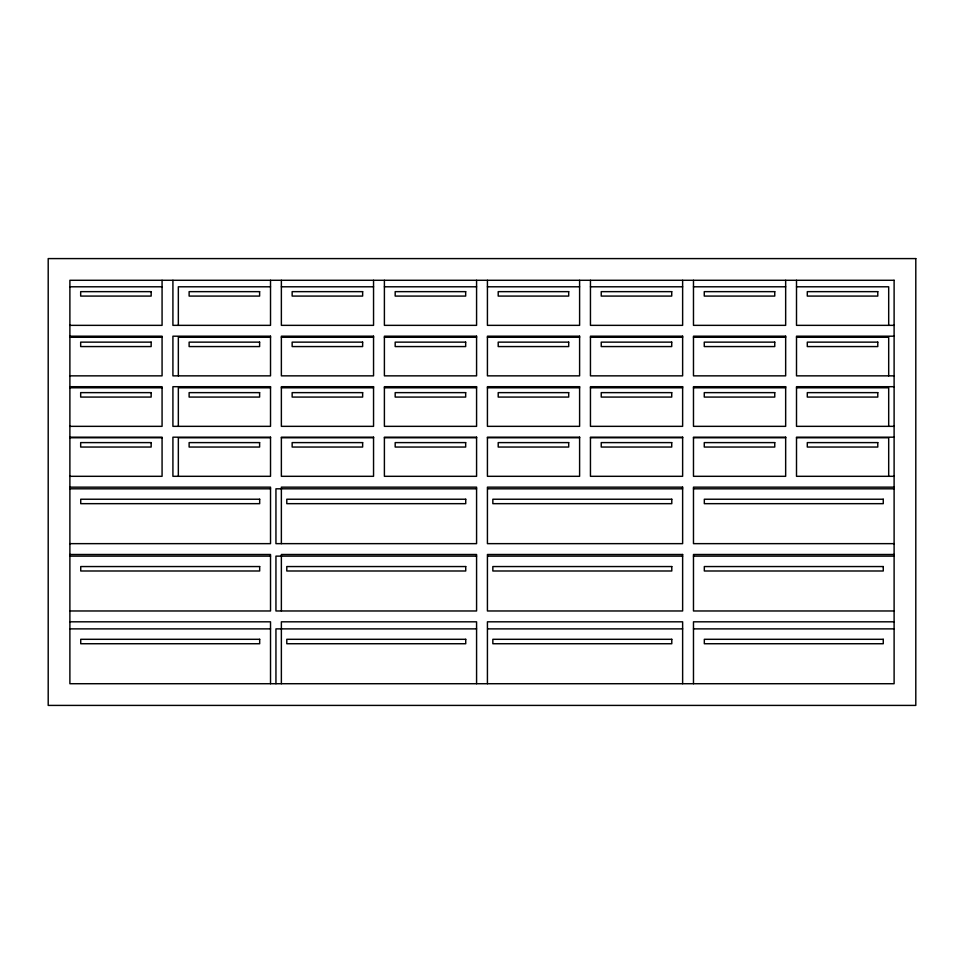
<?xml version="1.0" encoding="UTF-8"?>
<svg xmlns="http://www.w3.org/2000/svg" width="964" height="964" viewBox="0 0 964 964"><rect width="100%" height="100%" fill="white"/><g stroke="black" fill="none" stroke-linecap="round" stroke-linejoin="round"><path stroke-width="1.45" d="M69.89 286.79L162.073 286.79M270.523 286.79L178.34 286.79L178.34 325.35M281.368 286.79L373.55 286.79M384.395 286.79L476.578 286.79M487.423 286.79L579.605 286.79M590.45 286.79L682.633 286.79M693.478 286.79L785.66 286.79M796.505 286.79L888.688 286.79L888.688 325.35M69.89 325.35L162.073 325.35L162.073 280.283M894.11 325.35L796.505 325.35L796.505 280.283M69.89 336.195L162.073 336.195L162.073 375.852L69.89 375.852M894.11 336.195L796.505 336.195L796.505 375.852L894.11 375.852M69.89 337.279L162.073 337.279M270.523 337.279L178.34 337.279L178.34 375.852M281.368 337.279L373.55 337.279M384.395 337.279L476.578 337.279M487.423 337.279L579.605 337.279M590.45 337.279L682.633 337.279M693.478 337.279L785.66 337.279M796.505 337.279L888.688 337.279L888.688 375.852M69.89 386.697L162.073 386.697L162.073 426.341L69.89 426.341M894.11 386.697L796.505 386.697L796.505 426.341L894.11 426.341M69.89 387.781L162.073 387.781M270.523 387.781L178.34 387.781L178.34 426.341M281.368 387.781L373.55 387.781M384.395 387.781L476.578 387.781M487.423 387.781L579.605 387.781M590.45 387.781L682.633 387.781M693.478 387.781L785.66 387.781M796.505 387.781L888.688 387.781L888.688 426.341M69.89 437.186L162.073 437.186L162.073 476.312L69.89 476.312M894.11 437.186L796.505 437.186L796.505 476.312L894.11 476.312M69.89 437.752L162.073 437.752M270.523 437.752L178.34 437.752L178.34 476.312M281.368 437.752L373.55 437.752M384.395 437.752L476.578 437.752M487.423 437.752L579.605 437.752M590.45 437.752L682.633 437.752M693.478 437.752L785.66 437.752M796.505 437.752L888.688 437.752L888.688 476.312M69.89 487.157L270.523 487.157L270.523 543.648L69.89 543.648M894.11 487.157L693.478 487.157L693.478 543.648L894.11 543.648M69.89 488.808L270.523 488.808M476.578 488.808L275.945 488.808L275.945 543.648L476.578 543.648L476.578 487.157L281.368 487.157L281.368 543.648M487.989 488.808L682.633 488.808M693.478 488.808L894.11 488.808M69.89 554.493L270.523 554.493L270.523 610.971L69.89 610.971M894.11 554.493L693.478 554.493L693.478 610.971L894.11 610.971M69.89 556.132L270.523 556.132M476.578 556.132L275.945 556.132L275.945 610.971L476.578 610.971L476.578 554.493L281.368 554.493L281.368 610.971M487.989 556.132L682.633 556.132M693.478 556.132L894.11 556.132M69.89 621.816L270.523 621.816L270.523 683.717M894.11 621.816L693.478 621.816L693.478 683.717M69.89 628.877L270.523 628.877M476.578 628.877L275.945 628.877L275.945 683.717M487.989 628.877L682.633 628.877M693.478 628.877L894.11 628.877M785.66 280.283L785.66 325.35L693.478 325.35L693.478 280.283M682.633 280.283L682.633 325.35L590.45 325.35L590.45 280.283M682.633 683.717L682.633 621.816L487.423 621.816L487.423 683.717M579.605 280.283L579.605 325.35L487.423 325.35L487.423 280.283M476.578 280.283L476.578 325.35L384.395 325.35L384.395 280.283M476.578 683.717L476.578 621.816L281.368 621.816L281.368 683.717M373.55 280.283L373.55 325.35L281.368 325.35L281.368 280.283M270.523 280.283L270.523 325.35L172.918 325.35L172.918 280.283M915.8 258.593L48.2 258.593L48.2 705.407L915.8 705.407L915.8 258.593M894.11 280.283L69.89 280.283L69.89 683.717L894.11 683.717L894.11 280.283M151.167 291.646L80.675 291.646L80.675 296.081L151.167 296.081L151.167 291.646M259.617 291.646L189.125 291.646L189.125 296.081L259.617 296.081L259.617 291.646M362.645 291.646L292.152 291.646L292.152 296.081L362.645 296.081L362.645 291.646M465.672 291.646L395.18 291.646L395.18 296.081L465.672 296.081L465.672 291.646M568.7 291.646L498.207 291.646L498.207 296.081L568.7 296.081L568.7 291.646M671.727 291.646L601.235 291.646L601.235 296.081L671.727 296.081L671.727 291.646M774.755 291.646L704.262 291.646L704.262 296.081L774.755 296.081L774.755 291.646M877.782 291.646L807.29 291.646L807.29 296.081L877.782 296.081L877.782 291.646M270.523 336.195L172.918 336.195L172.918 375.852L270.523 375.852L270.523 336.195M373.55 336.195L281.368 336.195L281.368 375.852L373.55 375.852L373.55 336.195M476.578 336.195L384.395 336.195L384.395 375.852L476.578 375.852L476.578 336.195M579.605 336.195L487.423 336.195L487.423 375.852L579.605 375.852L579.605 336.195M682.633 336.195L590.45 336.195L590.45 375.852L682.633 375.852L682.633 336.195M785.66 336.195L693.478 336.195L693.478 375.852L785.66 375.852L785.66 336.195M151.167 342.136L80.675 342.136L80.675 346.57L151.167 346.57L151.167 342.136M259.617 342.136L189.125 342.136L189.125 346.57L259.617 346.57L259.617 342.136M362.645 342.136L292.152 342.136L292.152 346.57L362.645 346.57L362.645 342.136M465.672 342.136L395.18 342.136L395.18 346.57L465.672 346.57L465.672 342.136M568.7 342.136L498.207 342.136L498.207 346.57L568.7 346.57L568.7 342.136M671.727 342.136L601.235 342.136L601.235 346.57L671.727 346.57L671.727 342.136M774.755 342.136L704.262 342.136L704.262 346.57L774.755 346.57L774.755 342.136M877.782 342.136L807.29 342.136L807.29 346.57L877.782 346.57L877.782 342.136M270.523 386.697L172.918 386.697L172.918 426.341L270.523 426.341L270.523 386.697M373.55 386.697L281.368 386.697L281.368 426.341L373.55 426.341L373.55 386.697M476.578 386.697L384.395 386.697L384.395 426.341L476.578 426.341L476.578 386.697M579.605 386.697L487.423 386.697L487.423 426.341L579.605 426.341L579.605 386.697M682.633 386.697L590.45 386.697L590.45 426.341L682.633 426.341L682.633 386.697M785.66 386.697L693.478 386.697L693.478 426.341L785.66 426.341L785.66 386.697M151.167 392.637L80.675 392.637L80.675 397.072L151.167 397.072L151.167 392.637M259.617 392.637L189.125 392.637L189.125 397.072L259.617 397.072L259.617 392.637M362.645 392.637L292.152 392.637L292.152 397.072L362.645 397.072L362.645 392.637M465.672 392.637L395.18 392.637L395.18 397.072L465.672 397.072L465.672 392.637M568.7 392.637L498.207 392.637L498.207 397.072L568.7 397.072L568.7 392.637M671.727 392.637L601.235 392.637L601.235 397.072L671.727 397.072L671.727 392.637M774.755 392.637L704.262 392.637L704.262 397.072L774.755 397.072L774.755 392.637M877.782 392.637L807.29 392.637L807.29 397.072L877.782 397.072L877.782 392.637M270.523 437.186L172.918 437.186L172.918 476.312L270.523 476.312L270.523 437.186M373.55 437.186L281.368 437.186L281.368 476.312L373.55 476.312L373.55 437.186M476.578 437.186L384.395 437.186L384.395 476.312L476.578 476.312L476.578 437.186M579.605 437.186L487.423 437.186L487.423 476.312L579.605 476.312L579.605 437.186M682.633 437.186L590.45 437.186L590.45 476.312L682.633 476.312L682.633 437.186M785.66 437.186L693.478 437.186L693.478 476.312L785.66 476.312L785.66 437.186M151.167 442.609L80.675 442.609L80.675 447.043L151.167 447.043L151.167 442.609M259.617 442.609L189.125 442.609L189.125 447.043L259.617 447.043L259.617 442.609M362.645 442.609L292.152 442.609L292.152 447.043L362.645 447.043L362.645 442.609M465.672 442.609L395.18 442.609L395.18 447.043L465.672 447.043L465.672 442.609M568.7 442.609L498.207 442.609L498.207 447.043L568.7 447.043L568.7 442.609M671.727 442.609L601.235 442.609L601.235 447.043L671.727 447.043L671.727 442.609M774.755 442.609L704.262 442.609L704.262 447.043L774.755 447.043L774.755 442.609M877.782 442.609L807.29 442.609L807.29 447.043L877.782 447.043L877.782 442.609M682.633 487.157L487.423 487.157L487.423 543.648L682.633 543.648L682.633 487.157M259.678 499.232L80.735 499.232L80.735 503.666L259.678 503.666L259.678 499.232M465.733 499.232L286.79 499.232L286.79 503.666L465.733 503.666L465.733 499.232M671.788 499.232L492.845 499.232L492.845 503.666L671.788 503.666L671.788 499.232M883.265 499.232L704.322 499.232L704.322 503.666L883.265 503.666L883.265 499.232M682.633 554.493L487.423 554.493L487.423 610.971L682.633 610.971L682.633 554.493M259.678 566.555L80.735 566.555L80.735 570.989L259.678 570.989L259.678 566.555M465.733 566.555L286.79 566.555L286.79 570.989L465.733 570.989L465.733 566.555M671.788 566.555L492.845 566.555L492.845 570.989L671.788 570.989L671.788 566.555M883.265 566.555L704.322 566.555L704.322 570.989L883.265 570.989L883.265 566.555M259.678 639.301L80.735 639.301L80.735 643.735L259.678 643.735L259.678 639.301M465.733 639.301L286.79 639.301L286.79 643.735L465.733 643.735L465.733 639.301M671.788 639.301L492.845 639.301L492.845 643.735L671.788 643.735L671.788 639.301M883.265 639.301L704.322 639.301L704.322 643.735L883.265 643.735L883.265 639.301"/></g></svg>
